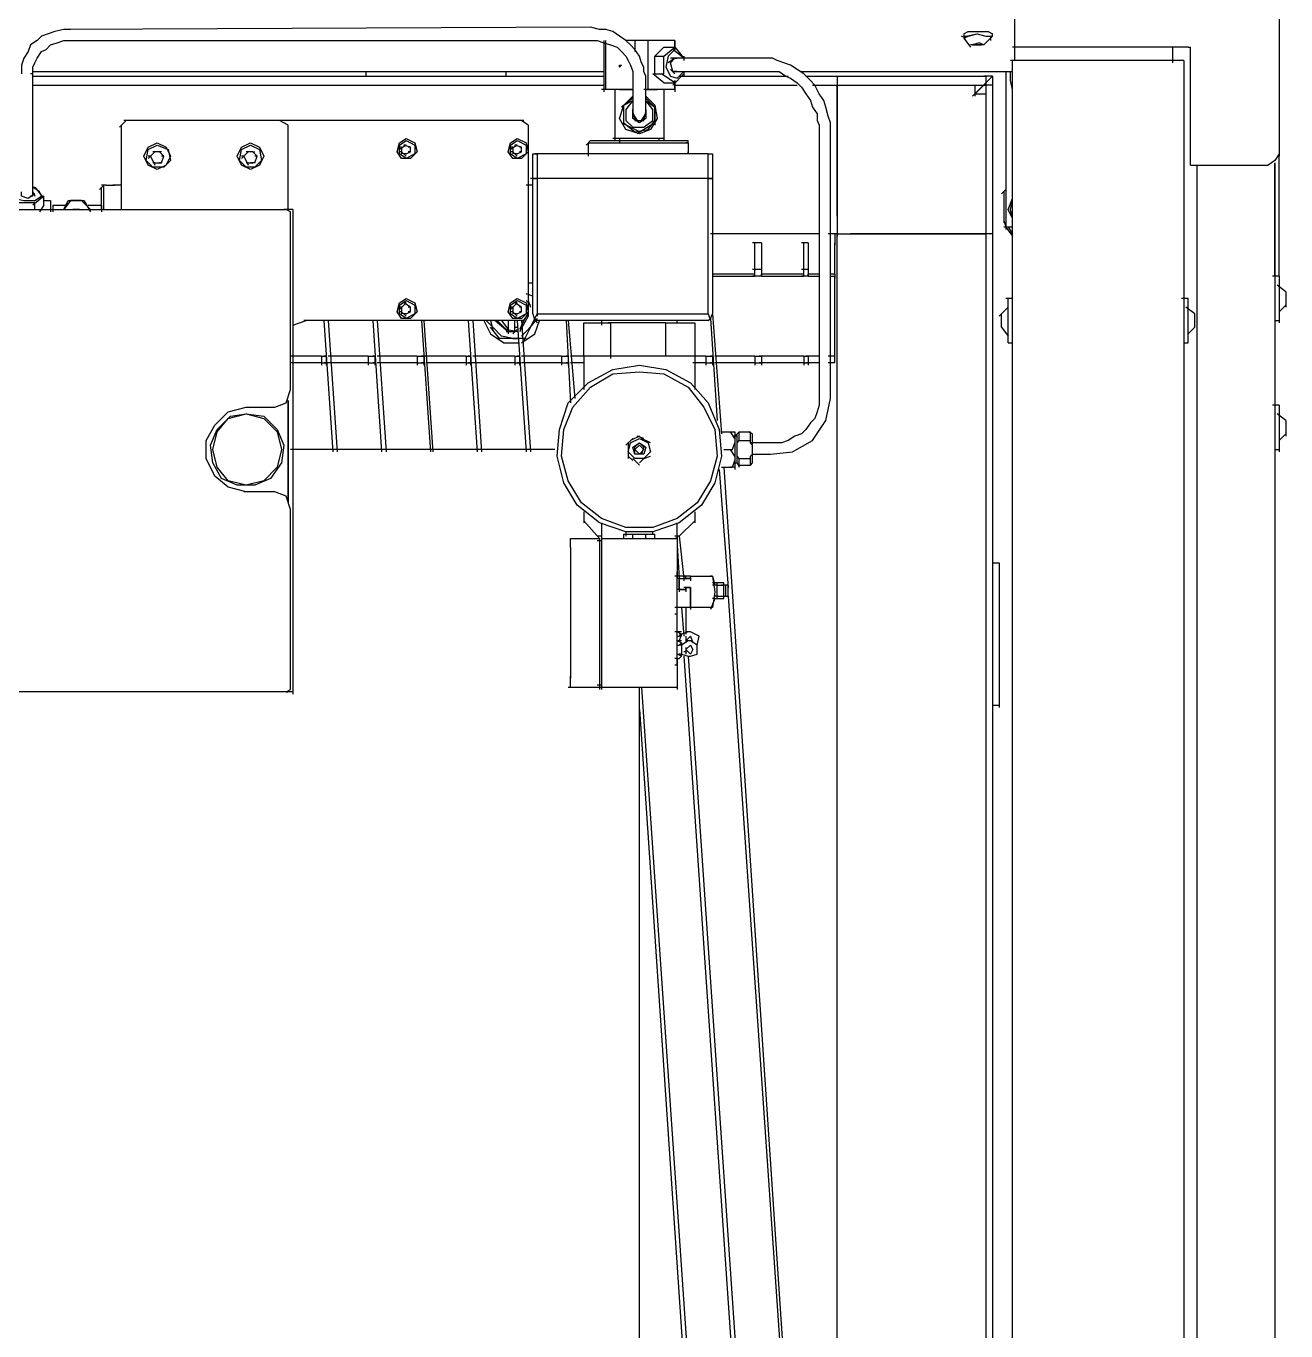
# Model space of a CAD drawing. Header units: inches. Extents: x 13215 to 16529, y 27038 to 34809.
# Drawn here: x 15848 to 16527, y 30274 to 30977 of the extents above; entities that cross this region are included whole.
import ezdxf

# ---------------------------------------------------------------- set-up
doc = ezdxf.new("R2010")
doc.units = ezdxf.units.IN
doc.header["$MEASUREMENT"] = 0
doc.layers.add('MAQUINAS', color=181, linetype='Continuous')

msp = doc.modelspace()

# ---------------------------------------------------------------- linework, layer by layer
at = {"layer": 'MAQUINAS'}
for points in [[(16523.27, 30987.39), (16523.27, 30907.14)], [(16380.73, 30958.65), (16380.73, 30982.6)], [(15871.68, 30975.42), (15868.09, 30975.42), (15863.3, 30974.22), (15859.71, 30973.02), (15856.11, 30971.82), (15853.72, 30969.43), (15850.12, 30967.03), (15848.93, 30963.44), (15846.53, 30959.85), (15845.33, 30956.25), (15845.33, 30951.46)], [(16151.96, 30976.61), (15870.49, 30975.42)], [(16181.9, 30950.26), (16180.71, 30952.66), (16180.71, 30955.06), (16179.51, 30957.45), (16178.31, 30961.04), (16175.91, 30964.64), (16173.52, 30967.03), (16171.12, 30969.43), (16167.53, 30971.82), (16163.94, 30974.22), (16160.34, 30975.42), (16156.75, 30975.42), (16151.96, 30976.61)], [(16354.38, 30970.63), (16351.99, 30971.82)], [(16353.18, 30973.02), (16355.58, 30974.22), (16366.36, 30974.22), (16368.75, 30973.02)], [(16353.18, 30971.82), (16354.38, 30971.82), (16360.37, 30973.02), (16365.16, 30971.82), (16368.75, 30971.82), (16367.56, 30970.63)], [(16353.18, 30973.02), (16353.18, 30970.63)], [(16353.18, 30970.63), (16355.58, 30971.82), (16360.37, 30973.02), (16365.16, 30971.82), (16367.56, 30971.82)], [(16367.56, 30971.82), (16367.56, 30969.43)], [(16368.75, 30971.82), (16368.75, 30973.02)], [(15851.32, 30951.46), (15851.32, 30955.06), (15852.52, 30957.45), (15853.72, 30959.85), (15856.11, 30963.44), (15858.51, 30964.64), (15860.9, 30967.03), (15864.5, 30968.23), (15868.09, 30969.43), (15871.68, 30969.43)], [(15871.68, 30969.43), (16151.96, 30969.43)], [(16151.96, 30969.43), (16155.55, 30969.43), (16159.15, 30968.23), (16162.74, 30967.03), (16166.33, 30965.83), (16168.73, 30963.44), (16171.12, 30961.04), (16172.32, 30958.65), (16173.52, 30956.25), (16174.72, 30952.66), (16174.72, 30950.26)], [(16159.15, 30969.43), (16159.15, 30941.88)], [(16160.34, 30943.08), (16160.34, 30969.43)], [(16175.91, 30969.43), (16171.12, 30969.43)], [(16183.1, 30969.43), (16174.72, 30969.43)], [(16175.91, 30969.43), (16175.91, 30963.44)], [(16197.47, 30969.43), (16181.9, 30969.43)], [(16183.1, 30943.08), (16183.1, 30969.43)], [(16186.69, 30961.04), (16191.49, 30965.83)], [(16191.49, 30965.83), (16197.47, 30965.83)], [(16191.49, 30961.04), (16197.47, 30965.83)], [(16197.47, 30964.64), (16193.88, 30961.04), (16192.68, 30955.06), (16195.08, 30950.26), (16198.67, 30949.07), (16202.27, 30952.66)], [(16197.47, 30969.43), (16196.28, 30969.43)], [(16202.27, 30959.85), (16196.28, 30964.64)], [(16197.47, 30969.43), (16197.47, 30964.64)], [(16197.47, 30964.64), (16197.47, 30969.43)], [(16197.47, 30965.83), (16202.27, 30959.85)], [(16353.18, 30970.63), (16356.78, 30965.83)], [(16357.97, 30967.03), (16356.78, 30967.03)], [(16357.97, 30967.03), (16356.78, 30967.03)], [(16357.97, 30967.03), (16356.78, 30967.03)], [(16360.37, 30967.03), (16356.78, 30967.03)], [(16357.97, 30967.03), (16356.78, 30967.03)], [(16363.96, 30967.03), (16361.57, 30968.23), (16357.97, 30967.03)], [(16357.97, 30967.03), (16360.37, 30967.03)], [(16357.97, 30967.03), (16360.37, 30967.03)], [(16360.37, 30967.03), (16359.17, 30967.03)], [(16360.37, 30967.03), (16359.17, 30967.03)], [(16360.37, 30967.03), (16359.17, 30967.03)], [(16360.37, 30967.03), (16359.17, 30967.03)], [(16362.77, 30967.03), (16359.17, 30967.03)], [(16360.37, 30967.03), (16362.77, 30967.03)], [(16360.37, 30967.03), (16362.77, 30967.03)], [(16362.77, 30967.03), (16361.57, 30967.03)], [(16362.77, 30967.03), (16361.57, 30967.03)], [(16362.77, 30967.03), (16361.57, 30967.03)], [(16362.77, 30967.03), (16361.57, 30967.03)], [(16362.77, 30967.03), (16361.57, 30967.03)], [(16363.96, 30967.03), (16362.77, 30967.03)], [(16363.96, 30967.03), (16367.56, 30970.63)], [(16474.16, 30965.83), (16379.53, 30965.83)], [(16465.77, 30965.83), (16465.77, 30957.45)], [(16474.16, 30965.83), (16472.96, 30965.83)], [(16474.16, 30965.83), (16475.36, 30965.83)], [(16475.36, 30902.35), (16475.36, 30965.83)], [(16186.69, 30961.04), (16191.49, 30961.04)], [(16186.69, 30951.46), (16186.69, 30961.04)], [(16191.49, 30951.46), (16191.49, 30961.04)], [(16197.47, 30959.85), (16193.88, 30957.45)], [(16247.78, 30959.85), (16195.08, 30959.85)], [(16198.67, 30952.66), (16196.28, 30952.66), (16195.08, 30957.45), (16197.47, 30959.85)], [(16197.47, 30959.85), (16196.28, 30959.85)], [(16197.47, 30959.85), (16198.67, 30959.85)], [(16202.27, 30961.04), (16202.27, 30958.65)], [(16281.32, 30920.32), (16281.32, 30925.11), (16280.12, 30928.7), (16278.92, 30933.5), (16277.72, 30937.09), (16275.33, 30940.68), (16272.93, 30945.47), (16270.54, 30947.87), (16266.94, 30951.46), (16263.35, 30953.86), (16259.76, 30956.25), (16256.17, 30957.45), (16252.57, 30958.65), (16250.18, 30959.85), (16247.78, 30959.85)], [(16383.13, 30958.65), (16378.34, 30958.65)], [(16379.53, 29249.44), (16379.53, 30958.65)], [(16468.17, 30958.65), (16381.93, 30958.65)], [(16471.76, 30958.65), (16466.97, 30958.65)], [(16471.76, 30958.65), (16471.76, 29248.24)], [(15851.32, 30951.46), (15850.12, 30951.46)], [(15851.32, 30952.66), (16159.15, 30952.66)], [(15851.32, 30885.58), (15851.32, 30951.46)], [(15851.32, 30950.26), (16159.15, 30950.26)], [(16030.99, 30950.26), (16030.99, 30952.66)], [(16106.44, 30950.26), (16106.44, 30952.66)], [(16167.53, 30955.06), (16167.53, 30956.25), (16168.73, 30956.25), (16167.53, 30955.06)], [(16174.72, 30950.26), (16174.72, 30940.68)], [(16181.9, 30941.88), (16181.9, 30950.26)], [(16191.49, 30946.67), (16185.5, 30951.46)], [(16186.69, 30951.46), (16191.49, 30951.46)], [(16197.47, 30946.67), (16190.29, 30951.46)], [(16195.08, 30953.86), (16197.47, 30951.46)], [(16196.28, 30952.66), (16247.78, 30952.66)], [(16202.27, 30951.46), (16196.28, 30945.47)], [(16199.87, 30950.26), (16258.56, 30950.26)], [(16202.27, 30952.66), (16252.57, 30952.66)], [(16202.27, 30952.66), (16202.27, 30950.26)], [(16247.78, 30952.66), (16253.77, 30952.66), (16257.36, 30950.26), (16259.76, 30949.07), (16263.35, 30946.67), (16265.75, 30944.28), (16268.14, 30940.68), (16270.54, 30937.09), (16271.74, 30933.5), (16274.13, 30929.9), (16274.13, 30926.31), (16275.33, 30923.91), (16275.33, 30920.32)], [(16265.75, 30952.66), (16379.53, 30952.66)], [(16268.14, 30950.26), (16284.91, 30950.26)], [(16284.91, 30950.26), (16284.91, 30944.28)], [(16284.91, 30950.26), (16365.16, 30950.26)], [(16284.91, 30950.26), (16284.91, 30944.28)], [(16368.75, 30950.26), (16359.17, 30940.68)], [(16360.37, 30941.88), (16368.75, 30950.26)], [(16368.75, 30950.26), (16363.96, 30950.26)], [(16365.16, 30950.26), (16365.16, 30944.28)], [(16368.75, 30950.26), (16368.75, 30944.28)], [(16375.94, 30952.66), (16375.94, 30867.62)], [(16379.53, 30943.08), (16378.34, 30947.87), (16378.34, 30952.66)], [(16379.53, 30944.28), (16379.53, 30952.66)], [(15851.32, 30945.47), (16159.15, 30945.47)], [(16160.34, 30943.08), (16157.95, 30943.08)], [(16174.72, 30943.08), (16159.15, 30943.08)], [(16174.72, 30943.08), (16163.94, 30943.08)], [(16165.14, 30943.08), (16165.14, 30915.53)], [(16167.53, 30943.08), (16166.33, 30943.08)], [(16167.53, 30943.08), (16166.33, 30943.08)], [(16167.53, 30943.08), (16174.72, 30943.08)], [(16167.53, 30943.08), (16174.72, 30943.08)], [(16183.1, 30943.08), (16180.71, 30943.08)], [(16191.49, 30943.08), (16180.71, 30943.08)], [(16197.47, 30943.08), (16181.9, 30943.08)], [(16181.9, 30943.08), (16187.89, 30943.08)], [(16181.9, 30943.08), (16187.89, 30943.08)], [(16187.89, 30943.08), (16186.69, 30943.08)], [(16187.89, 30943.08), (16186.69, 30943.08)], [(16191.49, 30946.67), (16197.47, 30946.67)], [(16191.49, 30943.08), (16191.49, 30915.53)], [(16197.47, 30943.08), (16196.28, 30943.08)], [(16197.47, 30947.87), (16197.47, 30941.88)], [(16197.47, 30943.08), (16197.47, 30947.87)], [(16197.47, 30945.47), (16263.35, 30945.47)], [(16271.74, 30945.47), (16284.91, 30945.47)], [(16284.91, 30945.47), (16284.91, 30939.48)], [(16284.91, 30945.47), (16365.16, 30945.47)], [(16284.91, 30940.68), (16284.91, 30945.47)], [(16359.17, 30945.47), (16359.17, 30939.48)], [(16368.75, 30945.47), (16363.96, 30945.47)], [(16365.16, 30945.47), (16365.16, 30864.03)], [(16368.75, 30945.47), (16368.75, 30864.03)], [(16181.9, 30939.48), (16186.69, 30934.69), (16187.89, 30927.51), (16184.3, 30921.52), (16178.31, 30919.12), (16171.12, 30921.52), (16167.53, 30927.51), (16169.93, 30934.69), (16174.72, 30939.48)], [(16174.72, 30938.29), (16168.73, 30933.5)], [(16169.93, 30925.11), (16175.91, 30920.32), (16183.1, 30921.52), (16186.69, 30926.31), (16186.69, 30933.5), (16181.9, 30938.29)], [(16169.93, 30934.69), (16174.72, 30937.09)], [(16174.72, 30937.09), (16171.12, 30932.3), (16171.12, 30926.31), (16174.72, 30922.72), (16180.71, 30922.72), (16185.5, 30926.31), (16185.5, 30932.3), (16181.9, 30937.09)], [(16174.72, 30941.88), (16174.72, 30928.7)], [(16181.9, 30929.9), (16181.9, 30941.88)], [(16181.9, 30937.09), (16186.69, 30933.5)], [(16284.91, 30940.68), (16284.91, 30864.03)], [(16284.91, 30874.8), (16284.91, 30940.68)], [(16360.37, 30941.88), (16357.97, 30939.48)], [(16360.37, 30941.88), (16357.97, 30939.48)], [(16359.17, 30940.68), (16365.16, 30940.68)], [(16169.93, 30925.11), (16169.93, 30934.69)], [(16181.9, 30932.3), (16181.9, 30927.51), (16178.31, 30925.11), (16174.72, 30927.51), (16174.72, 30932.3)], [(16174.72, 30931.1), (16175.91, 30926.31), (16180.71, 30926.31), (16181.9, 30931.1)], [(16174.72, 30929.9), (16177.11, 30926.31), (16179.51, 30926.31), (16181.9, 30929.9)], [(16186.69, 30934.69), (16186.69, 30923.91)], [(15901.63, 30926.31), (15898.03, 30922.72)], [(15899.23, 30878.4), (15899.23, 30923.91)], [(15985.47, 30926.31), (15900.43, 30926.31)], [(15989.06, 30923.91), (15984.27, 30926.31)], [(16116.03, 30926.31), (15984.27, 30926.31)], [(15989.06, 30878.4), (15989.06, 30923.91)], [(16118.42, 30923.91), (16114.83, 30926.31)], [(16118.42, 30923.91), (16118.42, 30820.91)], [(16178.31, 30920.32), (16168.73, 30925.11)], [(16186.69, 30925.11), (16177.11, 30919.12)], [(16052.55, 30916.73), (16057.34, 30914.33), (16058.53, 30909.54), (16054.94, 30905.95), (16050.15, 30905.95), (16047.75, 30909.54), (16048.95, 30914.33), (16052.55, 30916.73)], [(16052.55, 30915.53), (16057.34, 30913.13), (16057.34, 30908.34), (16052.55, 30905.95), (16048.95, 30908.34), (16048.95, 30913.13), (16052.55, 30915.53)], [(16112.43, 30916.73), (16117.22, 30914.33), (16118.42, 30909.54), (16114.83, 30905.95), (16110.04, 30905.95), (16107.64, 30909.54), (16108.84, 30914.33), (16112.43, 30916.73)], [(16112.43, 30915.53), (16117.22, 30913.13), (16117.22, 30908.34), (16112.43, 30905.95), (16108.84, 30908.34), (16108.84, 30913.13), (16112.43, 30915.53)], [(16151.96, 30915.53), (16149.56, 30913.13)], [(16151.96, 30915.53), (16204.66, 30915.53)], [(16191.49, 30916.73), (16163.94, 30916.73)], [(16167.53, 30916.73), (16167.53, 30914.33)], [(16189.09, 30915.53), (16189.09, 30916.73)], [(16204.66, 30914.33), (16204.66, 30915.53)], [(16275.33, 30920.32), (16275.33, 30775.39)], [(16281.32, 30776.59), (16281.32, 30920.32)], [(15918.4, 30914.33), (15923.19, 30911.94), (15925.58, 30907.14), (15923.19, 30902.35), (15918.4, 30899.96), (15913.6, 30902.35), (15911.21, 30907.14), (15913.6, 30911.94), (15918.4, 30914.33)], [(15918.4, 30913.13), (15924.38, 30910.74), (15925.58, 30904.75), (15921.99, 30901.16), (15916, 30901.16), (15912.41, 30904.75), (15913.6, 30910.74), (15918.4, 30913.13)], [(15917.2, 30909.54), (15913.6, 30905.95)], [(15917.2, 30909.54), (15913.6, 30905.95)], [(15917.2, 30909.54), (15916, 30909.54)], [(15920.79, 30909.54), (15916, 30909.54)], [(15920.79, 30909.54), (15916, 30909.54)], [(15920.79, 30909.54), (15919.59, 30909.54)], [(15921.99, 30907.14), (15919.59, 30909.54)], [(15921.99, 30907.14), (15919.59, 30909.54)], [(15968.7, 30914.33), (15973.49, 30911.94), (15975.89, 30907.14), (15973.49, 30902.35), (15968.7, 30899.96), (15963.91, 30902.35), (15961.52, 30907.14), (15963.91, 30911.94), (15968.7, 30914.33)], [(15968.7, 30913.13), (15973.49, 30910.74), (15974.69, 30904.75), (15971.1, 30901.16), (15966.31, 30901.16), (15962.71, 30904.75), (15963.91, 30910.74), (15968.7, 30913.13)], [(15967.5, 30909.54), (15963.91, 30905.95)], [(15967.5, 30909.54), (15963.91, 30905.95)], [(15967.5, 30909.54), (15966.31, 30909.54)], [(15969.9, 30909.54), (15966.31, 30909.54)], [(15969.9, 30909.54), (15966.31, 30909.54)], [(15969.9, 30909.54), (15971.1, 30909.54)], [(15972.3, 30907.14), (15969.9, 30909.54)], [(15972.3, 30907.14), (15969.9, 30909.54)], [(16052.55, 30913.13), (16048.95, 30910.74)], [(16052.55, 30913.13), (16048.95, 30910.74)], [(16050.15, 30911.94), (16048.95, 30911.94)], [(16050.15, 30909.54), (16048.95, 30909.54)], [(16050.15, 30911.94), (16050.15, 30908.34)], [(16050.15, 30911.94), (16050.15, 30908.34)], [(16050.15, 30909.54), (16052.55, 30907.14)], [(16050.15, 30909.54), (16052.55, 30907.14)], [(16052.55, 30913.13), (16051.35, 30913.13)], [(16054.94, 30911.94), (16051.35, 30913.13)], [(16054.94, 30911.94), (16051.35, 30913.13)], [(16052.55, 30908.34), (16051.35, 30908.34)], [(16052.55, 30908.34), (16054.94, 30909.54)], [(16052.55, 30908.34), (16054.94, 30909.54)], [(16054.94, 30911.94), (16053.74, 30911.94)], [(16054.94, 30909.54), (16053.74, 30909.54)], [(16054.94, 30909.54), (16054.94, 30911.94)], [(16054.94, 30909.54), (16054.94, 30911.94)], [(16112.43, 30913.13), (16108.84, 30910.74)], [(16112.43, 30913.13), (16108.84, 30910.74)], [(16110.04, 30911.94), (16108.84, 30911.94)], [(16110.04, 30909.54), (16108.84, 30909.54)], [(16110.04, 30911.94), (16110.04, 30908.34)], [(16110.04, 30911.94), (16110.04, 30908.34)], [(16110.04, 30909.54), (16112.43, 30907.14)], [(16110.04, 30909.54), (16112.43, 30907.14)], [(16112.43, 30913.13), (16111.24, 30913.13)], [(16114.83, 30911.94), (16111.24, 30913.13)], [(16114.83, 30911.94), (16111.24, 30913.13)], [(16112.43, 30908.34), (16111.24, 30908.34)], [(16112.43, 30908.34), (16114.83, 30909.54)], [(16112.43, 30908.34), (16114.83, 30909.54)], [(16114.83, 30911.94), (16113.63, 30911.94)], [(16114.83, 30909.54), (16113.63, 30909.54)], [(16114.83, 30909.54), (16114.83, 30911.94)], [(16114.83, 30909.54), (16114.83, 30911.94)], [(16120.82, 30908.34), (16123.21, 30908.34)], [(16120.82, 30895.17), (16120.82, 30908.34)], [(16215.44, 30908.34), (16122.02, 30908.34)], [(16123.21, 30908.34), (16123.21, 30893.97)], [(16150.76, 30914.33), (16204.66, 30914.33)], [(16150.76, 30914.33), (16150.76, 30907.14)], [(16204.66, 30914.33), (16203.46, 30914.33)], [(16204.66, 30914.33), (16204.66, 30908.34)], [(16204.66, 30908.34), (16204.66, 30909.54)], [(16215.44, 30895.17), (16215.44, 30908.34)], [(16215.44, 30908.34), (16217.84, 30908.34)], [(16217.84, 30908.34), (16217.84, 30893.97)], [(16523.27, 30908.34), (16520.87, 30904.75), (16517.28, 30902.35)], [(16523.27, 30842.47), (16523.27, 30908.34)], [(15914.8, 30907.14), (15913.6, 30907.14)], [(15914.8, 30907.14), (15917.2, 30902.35)], [(15914.8, 30907.14), (15917.2, 30902.35)], [(15917.2, 30903.55), (15916, 30903.55)], [(15917.2, 30903.55), (15920.79, 30903.55)], [(15917.2, 30903.55), (15920.79, 30903.55)], [(15920.79, 30903.55), (15919.59, 30903.55)], [(15921.99, 30907.14), (15920.79, 30907.14)], [(15920.79, 30903.55), (15921.99, 30907.14)], [(15920.79, 30903.55), (15921.99, 30907.14)], [(15965.11, 30907.14), (15963.91, 30907.14)], [(15965.11, 30907.14), (15967.5, 30902.35)], [(15965.11, 30907.14), (15967.5, 30902.35)], [(15967.5, 30903.55), (15966.31, 30903.55)], [(15967.5, 30903.55), (15969.9, 30903.55)], [(15967.5, 30903.55), (15969.9, 30903.55)], [(15971.1, 30903.55), (15968.7, 30903.55)], [(15972.3, 30907.14), (15971.1, 30907.14)], [(15971.1, 30903.55), (15972.3, 30907.14)], [(15971.1, 30903.55), (15972.3, 30907.14)], [(16475.36, 30902.35), (16517.28, 30902.35)], [(16478.95, 29250.64), (16478.95, 30902.35)], [(16520.87, 30842.47), (16520.87, 30903.55)], [(16520.87, 30903.55), (16520.87, 29249.44)], [(16120.82, 30895.17), (16119.62, 30895.17)], [(16123.21, 30895.17), (16119.62, 30895.17)], [(16123.21, 30895.17), (16119.62, 30895.17)], [(16120.82, 30895.17), (16123.21, 30895.17)], [(16120.82, 30895.17), (16123.21, 30895.17)], [(16120.82, 30822.1), (16120.82, 30895.17)], [(16215.44, 30895.17), (16122.02, 30895.17)], [(16215.44, 30895.17), (16122.02, 30895.17)], [(16123.21, 30895.17), (16122.02, 30895.17)], [(16215.44, 30895.17), (16122.02, 30895.17)], [(16215.44, 30895.17), (16122.02, 30895.17)], [(16123.21, 30895.17), (16123.21, 30820.91)], [(16215.44, 30895.17), (16214.24, 30895.17)], [(16217.84, 30895.17), (16214.24, 30895.17)], [(16217.84, 30895.17), (16214.24, 30895.17)], [(16215.44, 30895.17), (16217.84, 30895.17)], [(16215.44, 30895.17), (16217.84, 30895.17)], [(16215.44, 30822.1), (16215.44, 30895.17)], [(16217.84, 30895.17), (16216.64, 30895.17)], [(16217.84, 30895.17), (16217.84, 30820.91)], [(15841.74, 30884.39), (15846.53, 30883.19), (15852.52, 30883.19), (15856.11, 30885.58), (15854.91, 30887.98), (15851.32, 30890.38)], [(15852.52, 30886.78), (15848.93, 30884.39), (15845.33, 30885.58), (15845.33, 30887.98)], [(15851.32, 30890.38), (15852.52, 30890.38)], [(15851.32, 30887.98), (15852.52, 30885.58)], [(15851.32, 30885.58), (15851.32, 30886.78)], [(15852.52, 30890.38), (15857.31, 30884.39)], [(15889.65, 30891.57), (15887.25, 30889.18)], [(15890.85, 30891.57), (15888.45, 30891.57)], [(15888.45, 30878.4), (15888.45, 30890.38)], [(15889.65, 30878.4), (15889.65, 30891.57)], [(15890.85, 30891.57), (15895.64, 30891.57)], [(15899.23, 30891.57), (15894.44, 30891.57)], [(16120.82, 30891.57), (16117.22, 30891.57)], [(16375.94, 30889.18), (16373.55, 30886.78)], [(16375.94, 30889.18), (16373.55, 30886.78)], [(16374.74, 30887.98), (16374.74, 30871.21)], [(16374.74, 30887.98), (16374.74, 30871.21)], [(15852.52, 30881.99), (15842.94, 30881.99)], [(15851.32, 30885.58), (15850.12, 30885.58)], [(15857.31, 30885.58), (15851.32, 30880.79)], [(15852.52, 30878.4), (15852.52, 30881.99)], [(15857.31, 30880.79), (15854.91, 30877.2)], [(15857.31, 30880.79), (15857.31, 30885.58)], [(15857.31, 30883.19), (15860.9, 30883.19)], [(15860.9, 30883.19), (15860.9, 30877.2)], [(15862.1, 30880.79), (15862.1, 30877.2)], [(15862.1, 30880.79), (15869.29, 30880.79)], [(15882.46, 30878.4), (15877.67, 30883.19), (15871.68, 30883.19), (15868.09, 30878.4)], [(15868.09, 30878.4), (15870.49, 30883.19)], [(15870.49, 30883.19), (15878.87, 30883.19)], [(15878.87, 30883.19), (15882.46, 30877.2)], [(15881.27, 30880.79), (15888.45, 30880.79)], [(15888.45, 30880.79), (15888.45, 30877.2)], [(16379.53, 30873.61), (16377.14, 30878.4), (16379.53, 30884.39)], [(16379.53, 30873.61), (16378.34, 30878.4), (16379.53, 30883.19)], [(15827.37, 30878.4), (15987.87, 30878.4)], [(15876.47, 30878.4), (15872.88, 30878.4)], [(15872.88, 30878.4), (15877.67, 30878.4)], [(15989.06, 30878.4), (15986.67, 30878.4)], [(15990.26, 30874.8), (15990.26, 30877.2), (15987.87, 30878.4)], [(15989.06, 30878.4), (15987.87, 30878.4)], [(15991.46, 30878.4), (15987.87, 30878.4)], [(15989.06, 30878.4), (15987.87, 30878.4)], [(15990.26, 30781.38), (15990.26, 30874.8)], [(15991.46, 30878.4), (15991.46, 30617.29)], [(16374.74, 30872.41), (16375.94, 30868.82)], [(16374.74, 30872.41), (16375.94, 30868.82)], [(16379.53, 30868.82), (16374.74, 30868.82)], [(16375.94, 30868.82), (16379.53, 30864.03)], [(16377.14, 30868.82), (16379.53, 30865.22)], [(16275.33, 30865.22), (16216.64, 30865.22)], [(16244.19, 30860.43), (16239.4, 30860.43)], [(16240.59, 30843.66), (16240.59, 30860.43)], [(16244.19, 30860.43), (16244.19, 30842.47)], [(16269.34, 30860.43), (16265.75, 30860.43)], [(16266.94, 30843.66), (16266.94, 30860.43)], [(16269.34, 30860.43), (16269.34, 30842.47)], [(16284.91, 30865.22), (16280.12, 30865.22)], [(16283.71, 30865.22), (16283.71, 30859.23)], [(16283.71, 30843.66), (16283.71, 30860.43)], [(16284.91, 30865.22), (16359.17, 30865.22)], [(16284.91, 27633.66), (16284.91, 30865.22)], [(16359.17, 30865.22), (16292.1, 30865.22)], [(16365.16, 30865.22), (16357.97, 30865.22)], [(16359.17, 30865.22), (16365.16, 30865.22)], [(16368.75, 30865.22), (16363.96, 30865.22)], [(16368.75, 30865.22), (16363.96, 30865.22)], [(16365.16, 30865.22), (16365.16, 27632.46)], [(16368.75, 30865.22), (16368.75, 27632.46)], [(16244.19, 30846.06), (16239.4, 30846.06)], [(16269.34, 30846.06), (16265.75, 30846.06)], [(16118.42, 30838.87), (16120.82, 30838.87)], [(16217.84, 30843.66), (16240.59, 30843.66)], [(16217.84, 30842.47), (16240.59, 30842.47)], [(16244.19, 30842.47), (16239.4, 30842.47)], [(16240.59, 30842.47), (16240.59, 30843.66)], [(16244.19, 30842.47), (16244.19, 30843.66)], [(16244.19, 30843.66), (16266.94, 30843.66)], [(16244.19, 30842.47), (16266.94, 30842.47)], [(16269.34, 30842.47), (16265.75, 30842.47)], [(16266.94, 30842.47), (16266.94, 30843.66)], [(16269.34, 30842.47), (16269.34, 30843.66)], [(16269.34, 30843.66), (16275.33, 30843.66)], [(16269.34, 30842.47), (16275.33, 30842.47)], [(16281.32, 30843.66), (16283.71, 30843.66)], [(16281.32, 30842.47), (16283.71, 30842.47)], [(16283.71, 30843.66), (16283.71, 30841.27)], [(16283.71, 30838.87), (16283.71, 30842.47)], [(16283.71, 30802.94), (16283.71, 30838.87)], [(16523.27, 30842.47), (16519.67, 30842.47)], [(16526.86, 30834.08), (16522.07, 30837.67)], [(16523.27, 30842.47), (16523.27, 30817.31)], [(16052.55, 30830.49), (16057.34, 30828.09), (16058.53, 30823.3), (16054.94, 30819.71), (16050.15, 30819.71), (16047.75, 30823.3), (16048.95, 30828.09), (16052.55, 30830.49)], [(16112.43, 30830.49), (16117.22, 30828.09), (16118.42, 30823.3), (16114.83, 30819.71), (16110.04, 30819.71), (16107.64, 30823.3), (16108.84, 30828.09), (16112.43, 30830.49)], [(16120.82, 30831.69), (16117.22, 30832.88)], [(16379.53, 30830.49), (16375.94, 30830.49)], [(16377.14, 30806.53), (16377.14, 30830.49)], [(16474.16, 30830.49), (16470.56, 30830.49)], [(16474.16, 30806.53), (16474.16, 30830.49)], [(16526.86, 30834.08), (16526.86, 30825.7)], [(16052.55, 30829.29), (16057.34, 30826.89), (16057.34, 30822.1), (16052.55, 30819.71), (16048.95, 30822.1), (16048.95, 30826.89), (16052.55, 30829.29)], [(16052.55, 30828.09), (16048.95, 30824.5)], [(16052.55, 30828.09), (16048.95, 30824.5)], [(16050.15, 30825.7), (16048.95, 30825.7)], [(16050.15, 30825.7), (16050.15, 30822.1)], [(16050.15, 30825.7), (16050.15, 30822.1)], [(16052.55, 30828.09), (16051.35, 30828.09)], [(16054.94, 30825.7), (16051.35, 30828.09)], [(16054.94, 30825.7), (16051.35, 30828.09)], [(16054.94, 30825.7), (16053.74, 30825.7)], [(16054.94, 30823.3), (16054.94, 30825.7)], [(16054.94, 30823.3), (16054.94, 30825.7)], [(16112.43, 30829.29), (16117.22, 30826.89), (16117.22, 30822.1), (16112.43, 30819.71), (16108.84, 30822.1), (16108.84, 30826.89), (16112.43, 30829.29)], [(16112.43, 30828.09), (16108.84, 30824.5)], [(16112.43, 30828.09), (16108.84, 30824.5)], [(16110.04, 30825.7), (16108.84, 30825.7)], [(16110.04, 30825.7), (16110.04, 30822.1)], [(16110.04, 30825.7), (16110.04, 30822.1)], [(16112.43, 30828.09), (16111.24, 30828.09)], [(16114.83, 30825.7), (16111.24, 30828.09)], [(16114.83, 30825.7), (16111.24, 30828.09)], [(16114.83, 30825.7), (16113.63, 30825.7)], [(16114.83, 30823.3), (16114.83, 30825.7)], [(16114.83, 30823.3), (16114.83, 30825.7)], [(16119.62, 30826.89), (16117.22, 30829.29)], [(16118.42, 30829.29), (16119.62, 30825.7)], [(16377.14, 30825.7), (16372.35, 30820.91)], [(16477.75, 30822.1), (16472.96, 30825.7)], [(16523.27, 30823.3), (16526.86, 30826.89)], [(15991.46, 30816.11), (15998.65, 30818.51)], [(16116.03, 30818.51), (15997.45, 30818.51)], [(16008.23, 30818.51), (16013.02, 30747.84)], [(16010.62, 30818.51), (16015.41, 30747.84)], [(16034.58, 30818.51), (16039.37, 30747.84)], [(16036.97, 30818.51), (16041.77, 30747.84)], [(16050.15, 30823.3), (16048.95, 30823.3)], [(16050.15, 30823.3), (16052.55, 30820.91)], [(16050.15, 30823.3), (16052.55, 30820.91)], [(16052.55, 30822.1), (16051.35, 30822.1)], [(16052.55, 30822.1), (16054.94, 30823.3)], [(16052.55, 30822.1), (16054.94, 30823.3)], [(16054.94, 30823.3), (16053.74, 30823.3)], [(16060.93, 30818.51), (16065.72, 30747.84)], [(16062.13, 30818.51), (16066.92, 30747.84)], [(16086.08, 30818.51), (16090.87, 30747.84)], [(16088.48, 30818.51), (16093.27, 30747.84)], [(16094.47, 30818.51), (16098.06, 30811.32), (16105.25, 30806.53), (16113.63, 30806.53)], [(16099.26, 30814.92), (16095.66, 30818.51)], [(16098.06, 30818.51), (16099.26, 30813.72)], [(16107.64, 30812.52), (16100.46, 30818.51)], [(16112.43, 30812.52), (16106.44, 30813.72), (16101.65, 30818.51)], [(16104.05, 30818.51), (16107.64, 30813.72)], [(16107.64, 30818.51), (16107.64, 30813.72)], [(16110.04, 30823.3), (16108.84, 30823.3)], [(16110.04, 30823.3), (16112.43, 30820.91)], [(16110.04, 30823.3), (16112.43, 30820.91)], [(16112.43, 30822.1), (16111.24, 30822.1)], [(16111.24, 30814.92), (16111.24, 30818.51)], [(16112.43, 30822.1), (16114.83, 30823.3)], [(16112.43, 30822.1), (16114.83, 30823.3)], [(16112.43, 30818.51), (16117.22, 30747.84)], [(16114.83, 30823.3), (16113.63, 30823.3)], [(16117.22, 30820.91), (16113.63, 30813.72)], [(16118.42, 30820.91), (16113.63, 30812.52)], [(16114.83, 30816.11), (16116.03, 30818.51)], [(16114.83, 30806.53), (16122.02, 30811.32), (16124.41, 30818.51)], [(16114.83, 30818.51), (16119.62, 30747.84)], [(16116.03, 30818.51), (16118.42, 30822.1)], [(16123.21, 30819.71), (16118.42, 30813.72)], [(16119.62, 30814.92), (16122.02, 30819.71)], [(16120.82, 30822.1), (16122.02, 30818.51)], [(16122.02, 30819.71), (16123.21, 30822.1)], [(16122.02, 30819.71), (16123.21, 30817.31)], [(16215.44, 30818.51), (16122.02, 30818.51)], [(16123.21, 30822.1), (16215.44, 30822.1)], [(16138.78, 30818.51), (16141.18, 30774.19)], [(16139.98, 30818.51), (16143.58, 30776.59)], [(16148.37, 30799.35), (16148.37, 30817.31)], [(16148.37, 30817.31), (16162.74, 30817.31)], [(16157.95, 30818.51), (16157.95, 30816.11)], [(16192.68, 30817.31), (16161.54, 30817.31)], [(16162.74, 30817.31), (16162.74, 30798.15)], [(16192.68, 30799.35), (16192.68, 30817.31)], [(16192.68, 30817.31), (16208.25, 30817.31)], [(16198.67, 30817.31), (16198.67, 30818.51)], [(16208.25, 30817.31), (16208.25, 30798.15)], [(16215.44, 30822.1), (16216.64, 30818.51)], [(16215.44, 30818.51), (16216.64, 30819.71)], [(16216.64, 30819.71), (16217.84, 30822.1)], [(16216.64, 30819.71), (16220.23, 30764.61)], [(16217.84, 30822.1), (16222.63, 30757.42)], [(16373.55, 30814.92), (16373.55, 30822.1)], [(16477.75, 30814.92), (16477.75, 30822.1)], [(16520.87, 30818.51), (16523.27, 30818.51)], [(16102.85, 30808.93), (16098.06, 30814.92)], [(16110.04, 30808.93), (16104.05, 30810.13), (16099.26, 30814.92)], [(16111.24, 30812.52), (16106.44, 30812.52)], [(16107.64, 30814.92), (16107.64, 30811.32)], [(16112.43, 30813.72), (16110.04, 30811.32)], [(16111.24, 30812.52), (16111.24, 30814.92)], [(16111.24, 30814.92), (16112.43, 30814.92)], [(16114.83, 30810.13), (16119.62, 30814.92)], [(16119.62, 30814.92), (16116.03, 30807.73)], [(16373.55, 30814.92), (16377.14, 30810.13)], [(16474.16, 30811.32), (16477.75, 30814.92)], [(16110.04, 30808.93), (16101.65, 30808.93)], [(16113.63, 30808.93), (16108.84, 30808.93)], [(16110.04, 30808.93), (16113.63, 30808.93)], [(16117.22, 30808.93), (16113.63, 30808.93)], [(16283.71, 30799.35), (16283.71, 30802.94)], [(16377.14, 30806.53), (16379.53, 30806.53)], [(16471.76, 30806.53), (16474.16, 30806.53)], [(16007.03, 30799.35), (15990.26, 30799.35)], [(16007.03, 30795.75), (15990.26, 30795.75)], [(16007.03, 30799.35), (16009.43, 30799.35)], [(16007.03, 30799.35), (16007.03, 30794.55)], [(16007.03, 30795.75), (16009.43, 30795.75)], [(16009.43, 30799.35), (16008.23, 30799.35)], [(16010.62, 30795.75), (16008.23, 30795.75)], [(16009.43, 30799.35), (16009.43, 30794.55)], [(16032.18, 30799.35), (16010.62, 30799.35)], [(16032.18, 30795.75), (16010.62, 30795.75)], [(16032.18, 30799.35), (16035.78, 30799.35)], [(16032.18, 30799.35), (16032.18, 30794.55)], [(16032.18, 30795.75), (16035.78, 30795.75)], [(16035.78, 30799.35), (16034.58, 30799.35)], [(16035.78, 30795.75), (16034.58, 30795.75)], [(16035.78, 30799.35), (16035.78, 30794.55)], [(16058.53, 30799.35), (16036.97, 30799.35)], [(16058.53, 30795.75), (16036.97, 30795.75)], [(16058.53, 30799.35), (16062.13, 30799.35)], [(16058.53, 30799.35), (16058.53, 30794.55)], [(16058.53, 30795.75), (16062.13, 30795.75)], [(16062.13, 30799.35), (16060.93, 30799.35)], [(16062.13, 30795.75), (16060.93, 30795.75)], [(16062.13, 30799.35), (16062.13, 30794.55)], [(16084.88, 30799.35), (16062.13, 30799.35)], [(16084.88, 30795.75), (16063.33, 30795.75)], [(16084.88, 30799.35), (16087.28, 30799.35)], [(16084.88, 30799.35), (16084.88, 30794.55)], [(16084.88, 30795.75), (16087.28, 30795.75)], [(16087.28, 30799.35), (16086.08, 30799.35)], [(16088.48, 30795.75), (16086.08, 30795.75)], [(16087.28, 30799.35), (16087.28, 30794.55)], [(16111.24, 30799.35), (16088.48, 30799.35)], [(16111.24, 30795.75), (16088.48, 30795.75)], [(16111.24, 30799.35), (16113.63, 30799.35)], [(16111.24, 30799.35), (16111.24, 30794.55)], [(16111.24, 30795.75), (16113.63, 30795.75)], [(16113.63, 30799.35), (16112.43, 30799.35)], [(16113.63, 30795.75), (16112.43, 30795.75)], [(16113.63, 30799.35), (16113.63, 30794.55)], [(16136.39, 30799.35), (16114.83, 30799.35)], [(16136.39, 30795.75), (16114.83, 30795.75)], [(16136.39, 30799.35), (16139.98, 30799.35)], [(16136.39, 30799.35), (16136.39, 30794.55)], [(16136.39, 30795.75), (16139.98, 30795.75)], [(16139.98, 30799.35), (16138.78, 30799.35)], [(16139.98, 30795.75), (16138.78, 30795.75)], [(16139.98, 30799.35), (16139.98, 30794.55)], [(16148.37, 30799.35), (16141.18, 30799.35)], [(16148.37, 30795.75), (16141.18, 30795.75)], [(16162.74, 30799.35), (16147.17, 30799.35)], [(16148.37, 30799.35), (16148.37, 30781.38)], [(16192.68, 30799.35), (16161.54, 30799.35)], [(16208.25, 30799.35), (16191.49, 30799.35)], [(16214.24, 30799.35), (16207.06, 30799.35)], [(16214.24, 30795.75), (16207.06, 30795.75)], [(16208.25, 30799.35), (16208.25, 30781.38)], [(16214.24, 30799.35), (16217.84, 30799.35)], [(16214.24, 30799.35), (16214.24, 30794.55)], [(16214.24, 30795.75), (16217.84, 30795.75)], [(16217.84, 30799.35), (16216.64, 30799.35)], [(16217.84, 30795.75), (16216.64, 30795.75)], [(16217.84, 30799.35), (16217.84, 30794.55)], [(16240.59, 30799.35), (16219.03, 30799.35)], [(16240.59, 30795.75), (16219.03, 30795.75)], [(16240.59, 30799.35), (16244.19, 30799.35)], [(16240.59, 30799.35), (16240.59, 30794.55)], [(16240.59, 30795.75), (16244.19, 30795.75)], [(16266.94, 30799.35), (16242.99, 30799.35)], [(16266.94, 30795.75), (16242.99, 30795.75)], [(16244.19, 30799.35), (16244.19, 30794.55)], [(16266.94, 30799.35), (16269.34, 30799.35)], [(16266.94, 30799.35), (16266.94, 30794.55)], [(16266.94, 30795.75), (16269.34, 30795.75)], [(16275.33, 30799.35), (16268.14, 30799.35)], [(16275.33, 30795.75), (16268.14, 30795.75)], [(16269.34, 30799.35), (16269.34, 30794.55)], [(16283.71, 30799.35), (16280.12, 30799.35)], [(16283.71, 30795.75), (16280.12, 30795.75)], [(16283.71, 30795.75), (16283.71, 30799.35)], [(16178.31, 30794.55), (16192.68, 30792.16), (16205.86, 30784.97), (16215.44, 30774.19), (16221.43, 30759.82), (16222.63, 30745.45), (16219.03, 30731.07), (16211.85, 30719.1), (16199.87, 30709.51), (16185.5, 30704.72), (16171.12, 30704.72), (16156.75, 30709.51), (16144.77, 30719.1), (16137.59, 30731.07), (16133.99, 30745.45), (16135.19, 30759.82), (16139.98, 30774.19), (16150.76, 30784.97), (16163.94, 30792.16), (16178.31, 30794.55)], [(16178.31, 30790.96), (16191.49, 30789.76), (16204.66, 30782.58), (16213.05, 30771.8), (16219.03, 30759.82), (16220.23, 30745.45), (16216.64, 30732.27), (16209.45, 30720.29), (16198.67, 30711.91), (16185.5, 30707.12), (16171.12, 30707.12), (16157.95, 30711.91), (16147.17, 30720.29), (16139.98, 30732.27), (16136.39, 30745.45), (16137.59, 30759.82), (16142.38, 30771.8), (16151.96, 30782.58), (16163.94, 30789.76), (16178.31, 30790.96)], [(15981.88, 30771.8), (15987.87, 30774.19), (15990.26, 30781.38)], [(15989.06, 30775.39), (15989.06, 30720.29)], [(15989.06, 30721.49), (15989.06, 30775.39)], [(16275.33, 30776.59), (16275.33, 30773), (16274.13, 30769.4), (16272.93, 30765.81), (16270.54, 30763.41), (16268.14, 30759.82), (16265.75, 30757.42), (16262.15, 30756.23), (16258.56, 30753.83), (16254.97, 30752.63), (16248.98, 30752.63)], [(16248.98, 30746.64), (16260.96, 30747.84), (16271.74, 30753.83), (16278.92, 30764.61), (16281.32, 30776.59)], [(15966.31, 30726.28), (15956.72, 30728.68), (15949.54, 30734.67), (15944.75, 30744.25), (15944.75, 30753.83), (15949.54, 30762.22), (15956.72, 30769.4), (15966.31, 30771.8)], [(15966.31, 30768.2), (15975.89, 30767.01), (15983.07, 30759.82), (15986.67, 30751.44), (15985.47, 30741.85), (15979.48, 30733.47), (15971.1, 30729.88), (15961.52, 30729.88), (15953.13, 30733.47), (15948.34, 30741.85), (15947.14, 30751.44), (15950.74, 30759.82), (15957.92, 30767.01), (15966.31, 30768.2)], [(15966.31, 30768.2), (15975.89, 30765.81), (15983.07, 30758.62), (15985.47, 30749.04), (15983.07, 30739.46), (15975.89, 30732.27), (15966.31, 30729.88), (15956.72, 30732.27), (15950.74, 30739.46), (15948.34, 30749.04), (15950.74, 30758.62), (15956.72, 30765.81), (15966.31, 30768.2)], [(15966.31, 30771.8), (15981.88, 30771.8)], [(16523.27, 30773), (16519.67, 30773)], [(16526.86, 30764.61), (16522.07, 30768.2)], [(16523.27, 30773), (16523.27, 30747.84)], [(16526.86, 30764.61), (16526.86, 30756.23)], [(16174.72, 30755.03), (16171.12, 30751.44)], [(16178.31, 30755.03), (16183.1, 30752.63), (16184.3, 30747.84), (16180.71, 30744.25), (16175.91, 30744.25), (16172.32, 30747.84), (16173.52, 30752.63), (16178.31, 30755.03)], [(16178.31, 30756.23), (16173.52, 30753.83)], [(16180.71, 30755.03), (16177.11, 30756.23)], [(16184.3, 30752.63), (16179.51, 30755.03)], [(16222.63, 30758.62), (16228.62, 30758.62)], [(16229.81, 30755.03), (16227.42, 30758.62)], [(16228.62, 30758.62), (16229.81, 30758.62)], [(16231.01, 30756.23), (16228.62, 30756.23)], [(16229.81, 30758.62), (16229.81, 30753.83)], [(16232.21, 30758.62), (16229.81, 30756.23)], [(16229.81, 30755.03), (16229.81, 30751.44)], [(16231.01, 30741.85), (16231.01, 30757.42)], [(16232.21, 30744.25), (16231.01, 30745.45), (16231.01, 30752.63), (16232.21, 30753.83)], [(16232.21, 30758.62), (16238.2, 30758.62)], [(16232.21, 30753.83), (16232.21, 30758.62)], [(16232.21, 30753.83), (16238.2, 30753.83)], [(16239.4, 30757.42), (16237, 30758.62)], [(16238.2, 30753.83), (16238.2, 30758.62)], [(16238.2, 30744.25), (16238.2, 30745.45), (16239.4, 30746.64), (16239.4, 30751.44), (16238.2, 30752.63), (16238.2, 30753.83)], [(16239.4, 30741.85), (16239.4, 30757.42)], [(16523.27, 30753.83), (16526.86, 30757.42)], [(16132.8, 30749.04), (15990.26, 30749.04)], [(16172.32, 30752.63), (16172.32, 30747.84)], [(16172.32, 30749.04), (16172.32, 30744.25)], [(16178.31, 30752.63), (16181.9, 30750.24), (16180.71, 30746.64), (16175.91, 30746.64), (16174.72, 30750.24), (16178.31, 30752.63)], [(16178.31, 30752.63), (16180.71, 30750.24), (16179.51, 30746.64), (16175.91, 30746.64), (16175.91, 30750.24), (16178.31, 30752.63)], [(16178.31, 30751.44), (16180.71, 30749.04), (16178.31, 30746.64), (16175.91, 30749.04), (16178.31, 30751.44)], [(16223.83, 30749.04), (16228.62, 30749.04)], [(16229.81, 30745.45), (16227.42, 30749.04)], [(16228.62, 30749.04), (16229.81, 30752.63)], [(16229.81, 30752.63), (16229.81, 30744.25)], [(16248.98, 30752.63), (16238.2, 30752.63)], [(16239.4, 30746.64), (16248.98, 30746.64)], [(16520.87, 30749.04), (16523.27, 30749.04)], [(16172.32, 30745.45), (16174.72, 30743.05)], [(16174.72, 30744.25), (16178.31, 30740.66)], [(16178.31, 30741.85), (16180.71, 30744.25)], [(16180.71, 30744.25), (16184.3, 30745.45)], [(16222.63, 30739.46), (16228.62, 30739.46)], [(16223.83, 30739.46), (16268.14, 30079.49)], [(16229.81, 30739.46), (16227.42, 30739.46)], [(16228.62, 30739.46), (16229.81, 30743.05)], [(16229.81, 30745.45), (16229.81, 30741.85)], [(16229.81, 30743.05), (16229.81, 30738.26)], [(16229.81, 30741.85), (16231.01, 30741.85)], [(16231.01, 30741.85), (16232.21, 30739.46)], [(16232.21, 30744.25), (16238.2, 30744.25)], [(16232.21, 30740.66), (16232.21, 30744.25)], [(16232.21, 30740.66), (16238.2, 30740.66)], [(16238.2, 30740.66), (16238.2, 30744.25)], [(16238.2, 30740.66), (16239.4, 30741.85)], [(16221.43, 30738.26), (16226.22, 30674.78)], [(15981.88, 30726.28), (15965.11, 30726.28)], [(15990.26, 30716.7), (15987.87, 30723.89), (15981.88, 30726.28)], [(15990.26, 30623.27), (15990.26, 30716.7)], [(16148.37, 30715.5), (16148.37, 30709.51)], [(16208.25, 30715.5), (16208.25, 30709.51)], [(16148.37, 30710.71), (16156.75, 30701.13)], [(16157.95, 30709.51), (16157.95, 30699.93)], [(16171.12, 30704.72), (16171.12, 30702.33)], [(16185.5, 30703.52), (16185.5, 30704.72)], [(16198.67, 30701.13), (16198.67, 30709.51)], [(16199.87, 30702.33), (16208.25, 30710.71)], [(16141.18, 30696.34), (16141.18, 30701.13)], [(16141.18, 30701.13), (16156.75, 30701.13)], [(16157.95, 30702.33), (16155.55, 30702.33)], [(16157.95, 30699.93), (16155.55, 30699.93)], [(16156.75, 30701.13), (16156.75, 30695.14)], [(16157.95, 30701.13), (16198.67, 30701.13)], [(16157.95, 30701.13), (16157.95, 30695.14)], [(16169.93, 30703.52), (16174.72, 30703.52)], [(16169.93, 30701.13), (16169.93, 30703.52)], [(16174.72, 30703.52), (16181.9, 30703.52)], [(16174.72, 30701.13), (16174.72, 30703.52)], [(16181.9, 30703.52), (16186.69, 30703.52)], [(16181.9, 30701.13), (16181.9, 30703.52)], [(16186.69, 30701.13), (16186.69, 30703.52)], [(16199.87, 30702.33), (16197.47, 30702.33)], [(16198.67, 30701.13), (16197.47, 30701.13)], [(16198.67, 30702.33), (16198.67, 30699.93)], [(16198.67, 30701.13), (16198.67, 30695.14)], [(16198.67, 30697.54), (16199.87, 30679.57)], [(16199.87, 30702.33), (16202.27, 30679.57)], [(16141.18, 30696.34), (16141.18, 30625.67)], [(16156.75, 30696.34), (16156.75, 30625.67)], [(16157.95, 30696.34), (16157.95, 30625.67)], [(16198.67, 30696.34), (16198.67, 30679.57)], [(16198.67, 30680.77), (16198.67, 30683.16)], [(16368.75, 30687.95), (16372.35, 30687.95)], [(16372.35, 30687.95), (16372.35, 30610.1)], [(16205.86, 30680.77), (16197.47, 30680.77)], [(16198.67, 30680.77), (16197.47, 30680.77)], [(16198.67, 30680.77), (16198.67, 30681.97)], [(16203.46, 30680.77), (16198.67, 30680.77)], [(16198.67, 30632.86), (16198.67, 30680.77)], [(16199.87, 30679.57), (16198.67, 30679.57)], [(16199.87, 30680.77), (16199.87, 30672.38)], [(16199.87, 30680.77), (16199.87, 30673.58)], [(16199.87, 30673.58), (16199.87, 30679.57)], [(16199.87, 30679.57), (16203.46, 30679.57)], [(16202.27, 30680.77), (16202.27, 30678.37)], [(16205.86, 30679.57), (16202.27, 30679.57)], [(16203.46, 30679.57), (16202.27, 30679.57)], [(16203.46, 30679.57), (16202.27, 30679.57)], [(16203.46, 30679.57), (16203.46, 30680.77)], [(16203.46, 30679.57), (16205.86, 30679.57)], [(16205.86, 30680.77), (16205.86, 30678.37)], [(16205.86, 30679.57), (16205.86, 30680.77)], [(16205.86, 30680.77), (16217.84, 30680.77)], [(16217.84, 30680.77), (16216.64, 30680.77)], [(16217.84, 30680.77), (16219.03, 30675.98)], [(16217.84, 30680.77), (16219.03, 30672.38), (16217.84, 30664)], [(16220.23, 30677.17), (16217.84, 30677.17)], [(16219.03, 30675.98), (16217.84, 30675.98)], [(16219.03, 30675.98), (16217.84, 30675.98)], [(16223.83, 30677.17), (16219.03, 30677.17)], [(16220.23, 30675.98), (16219.03, 30675.98)], [(16220.23, 30668.79), (16220.23, 30677.17)], [(16220.23, 30668.79), (16220.23, 30677.17)], [(16220.23, 30675.98), (16223.83, 30675.98)], [(16225.02, 30675.98), (16222.63, 30675.98)], [(16223.83, 30668.79), (16223.83, 30677.17)], [(16226.22, 30675.98), (16223.83, 30675.98)], [(16225.02, 30669.99), (16225.02, 30675.98)], [(16226.22, 30669.99), (16226.22, 30675.98)], [(16203.46, 30673.58), (16198.67, 30673.58)], [(16199.87, 30673.58), (16198.67, 30673.58)], [(16199.87, 30673.58), (16198.67, 30673.58)], [(16199.87, 30673.58), (16203.46, 30673.58)], [(16202.27, 30673.58), (16201.07, 30673.58)], [(16205.86, 30674.78), (16202.27, 30674.78)], [(16203.46, 30673.58), (16202.27, 30673.58)], [(16203.46, 30673.58), (16203.46, 30674.78)], [(16203.46, 30674.78), (16205.86, 30674.78)], [(16203.46, 30674.78), (16203.46, 30672.38)], [(16205.86, 30674.78), (16205.86, 30662.8)], [(16205.86, 30664), (16205.86, 30674.78)], [(16219.03, 30668.79), (16216.64, 30662.8)], [(16219.03, 30668.79), (16217.84, 30668.79)], [(16220.23, 30669.99), (16219.03, 30669.99)], [(16219.03, 30668.79), (16220.23, 30668.79)], [(16220.23, 30669.99), (16223.83, 30669.99)], [(16220.23, 30668.79), (16223.83, 30668.79)], [(16223.83, 30669.99), (16225.02, 30669.99)], [(16225.02, 30669.99), (16226.22, 30669.99)], [(16226.22, 30669.99), (16266.94, 30079.49)], [(16205.86, 30664), (16197.47, 30664)], [(16201.07, 30664), (16202.27, 30648.43)], [(16203.46, 30664), (16203.46, 30649.63)], [(16217.84, 30664), (16204.66, 30664)], [(16217.84, 30664), (16216.64, 30664)], [(16198.67, 30660.41), (16197.47, 30660.41)], [(16198.67, 30650.82), (16198.67, 30660.41)], [(16198.67, 30650.82), (16197.47, 30650.82)], [(16198.67, 30650.82), (16199.87, 30650.82)], [(16201.07, 30649.63), (16198.67, 30650.82)], [(16201.07, 30650.82), (16198.67, 30650.82)], [(16198.67, 30648.43), (16199.87, 30648.43)], [(16204.66, 30650.82), (16201.07, 30649.63), (16199.87, 30646.03)], [(16199.87, 30648.43), (16201.07, 30649.63)], [(16201.07, 30649.63), (16199.87, 30649.63)], [(16201.07, 30648.43), (16201.07, 30649.63)], [(16205.86, 30650.82), (16203.46, 30650.82)], [(16203.46, 30648.43), (16203.46, 30644.83)], [(16203.46, 30646.03), (16205.86, 30648.43)], [(16209.45, 30643.64), (16210.65, 30648.43), (16205.86, 30650.82)], [(16205.86, 30648.43), (16207.06, 30644.83)], [(16198.67, 30646.03), (16199.87, 30646.03)], [(16201.07, 30644.83), (16198.67, 30646.03)], [(16201.07, 30646.03), (16198.67, 30646.03)], [(16198.67, 30643.64), (16199.87, 30643.64)], [(16199.87, 30643.64), (16201.07, 30644.83)], [(16201.07, 30643.64), (16199.87, 30643.64)], [(16204.66, 30646.03), (16201.07, 30643.64), (16201.07, 30638.85), (16204.66, 30637.65)], [(16201.07, 30643.64), (16201.07, 30644.83)], [(16201.07, 30644.83), (16201.07, 30642.44)], [(16205.86, 30646.03), (16203.46, 30646.03)], [(16205.86, 30643.64), (16207.06, 30641.24), (16205.86, 30638.85), (16203.46, 30641.24), (16205.86, 30643.64)], [(16203.46, 30642.44), (16203.46, 30638.85)], [(16205.86, 30637.65), (16209.45, 30638.85), (16209.45, 30643.64), (16205.86, 30646.03)], [(16198.67, 30636.45), (16197.47, 30636.45)], [(16198.67, 30636.45), (16197.47, 30636.45)], [(16198.67, 30638.85), (16199.87, 30638.85)], [(16201.07, 30637.65), (16198.67, 30638.85)], [(16198.67, 30636.45), (16199.87, 30636.45)], [(16198.67, 30632.86), (16198.67, 30636.45)], [(16198.67, 30636.45), (16198.67, 30631.66)], [(16201.07, 30638.85), (16199.87, 30638.85)], [(16199.87, 30636.45), (16201.07, 30637.65)], [(16199.87, 30636.45), (16201.07, 30637.65)], [(16201.07, 30637.65), (16201.07, 30638.85)], [(16203.46, 30640.04), (16202.27, 30640.04)], [(16202.27, 30637.65), (16240.59, 30079.49)], [(16204.66, 30637.65), (16205.86, 30637.65)], [(16204.66, 30637.65), (16242.99, 30079.49)], [(16141.18, 30620.88), (16141.18, 30626.87)], [(16156.75, 30626.87), (16156.75, 30619.68)], [(16157.95, 30626.87), (16157.95, 30619.68)], [(16198.67, 30632.86), (16197.47, 30632.86)], [(16198.67, 30632.86), (16198.67, 30625.67)], [(16198.67, 30626.87), (16198.67, 30619.68)], [(15987.87, 30618.48), (15990.26, 30619.68), (15990.26, 30623.27)], [(16156.75, 30620.88), (16139.98, 30620.88)], [(16157.95, 30622.08), (16155.55, 30622.08)], [(16198.67, 30620.88), (16156.75, 30620.88)], [(16178.31, 27748.64), (16178.31, 30620.88)], [(16179.51, 30620.88), (16216.64, 30079.49)], [(16198.67, 30620.88), (16197.47, 30620.88)], [(15987.87, 30618.48), (15826.17, 30618.48)], [(15989.06, 30618.48), (15987.87, 30618.48)], [(15991.46, 30618.48), (15987.87, 30618.48)], [(15987.87, 30618.48), (15989.06, 30618.48)], [(15989.06, 30618.48), (15987.87, 30618.48)], [(16178.31, 30608.9), (16214.24, 30079.49)], [(16368.75, 30611.3), (16372.35, 30611.3)]]:
    msp.add_lwpolyline(points, dxfattribs=at)

doc.saveas('drawing.dxf')
